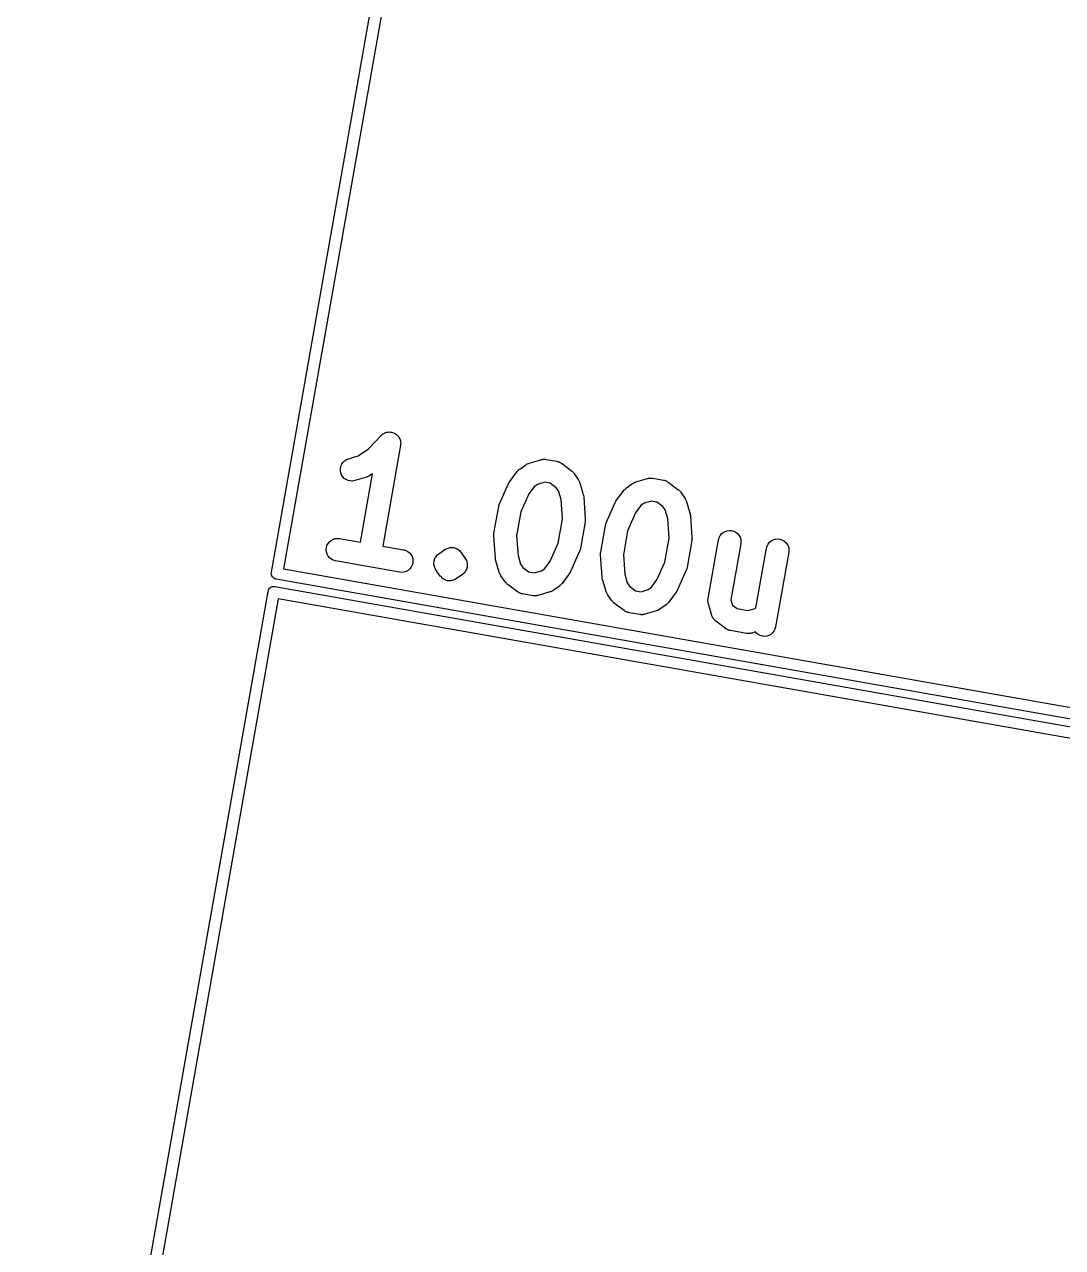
# Model space of a CAD drawing. Extents: x 61 to 358, y -137 to -43.
# Drawn here: x 60.69 to 74.6, y -93.33 to -76.95 of the extents above; entities that cross this region are included whole.
import ezdxf

# ---------------------------------------------------------------- set-up
doc = ezdxf.new("R2010")
doc.units = 0
doc.header["$MEASUREMENT"] = 0
doc.layers.add('BLACK', color=7, linetype='CONTINUOUS')

msp = doc.modelspace()

# ---------------------------------------------------------------- linework, layer by layer
at = {"layer": 'BLACK', "linetype": 'CONTINUOUS'}
for p, q in [((64.0018, -84.2886), (67.2644, -65.7855)), ((67.4019, -65.8833), (64.1645, -84.2437)), ((65.3005, -82.6357), (65.4708, -82.4575)), ((65.4708, -82.4575), (65.4721, -82.4561)), ((65.4721, -82.4561), (65.4723, -82.4559)), ((65.4721, -82.4561), (65.4721, -82.4561)), ((65.4721, -82.4561), (65.4721, -82.4561)), ((65.4723, -82.4559), (65.4836, -82.4464)), ((65.4836, -82.4464), (65.4949, -82.437)), ((65.4949, -82.437), (65.495, -82.4369)), ((65.495, -82.4369), (65.4951, -82.4368)), ((65.4951, -82.4368), (65.508, -82.4297)), ((65.508, -82.4297), (65.5209, -82.4226)), ((65.5209, -82.4226), (65.5211, -82.4226)), ((65.5211, -82.4226), (65.5212, -82.4226)), ((65.5212, -82.4226), (65.5352, -82.4181)), ((65.5352, -82.4181), (65.5493, -82.4137)), ((65.5493, -82.4137), (65.5494, -82.4136)), ((65.5494, -82.4136), (65.5495, -82.4136)), ((65.5495, -82.4136), (65.5639, -82.412)), ((65.5639, -82.412), (65.5788, -82.4103)), ((65.5788, -82.4103), (65.579, -82.4103)), ((65.579, -82.4103), (65.5791, -82.4103)), ((65.5791, -82.4103), (65.5939, -82.4116)), ((65.5939, -82.4116), (65.6085, -82.4128)), ((65.6085, -82.4128), (65.6086, -82.4129)), ((65.6086, -82.4129), (65.6087, -82.4129)), ((65.6087, -82.4129), (65.623, -82.417)), ((65.623, -82.417), (65.6371, -82.421)), ((65.6371, -82.421), (65.6372, -82.4211)), ((65.6372, -82.4211), (65.6373, -82.4211)), ((65.6373, -82.4211), (65.6509, -82.4281)), ((65.6509, -82.4281), (65.6635, -82.4346)), ((65.6635, -82.4346), (65.6636, -82.4347)), ((65.6636, -82.4347), (65.6637, -82.4348)), ((65.6637, -82.4348), (65.6756, -82.4442)), ((65.6756, -82.4442), (65.6868, -82.4531)), ((65.6868, -82.4531), (65.6869, -82.4532)), ((65.6869, -82.4532), (65.687, -82.4533)), ((65.687, -82.4533), (65.6965, -82.4644)), ((65.6965, -82.4644), (65.7061, -82.4757)), ((65.7061, -82.4757), (65.7062, -82.4759)), ((65.7062, -82.4759), (65.7063, -82.4759)), ((65.7063, -82.4759), (65.7132, -82.4885)), ((65.7132, -82.4885), (65.7206, -82.5017)), ((65.7206, -82.5017), (65.7207, -82.5018)), ((65.7207, -82.5018), (65.7207, -82.5019)), ((65.7207, -82.5019), (65.7251, -82.5155)), ((65.7251, -82.5155), (65.7298, -82.53)), ((65.7298, -82.53), (65.7298, -82.5301)), ((65.7298, -82.5301), (65.7299, -82.5302)), ((65.7299, -82.5302), (65.7316, -82.5449)), ((65.7316, -82.5449), (65.7333, -82.5595)), ((65.1649, -82.7306), (65.3005, -82.6357)), ((65.7311, -82.5892), (65.4929, -83.9399)), ((65.7322, -82.5744), (65.7311, -82.5892)), ((65.7333, -82.5598), (65.7322, -82.5744)), ((65.7333, -82.5595), (65.7333, -82.5597)), ((65.7333, -82.5597), (65.7333, -82.5598)), ((64.9251, -82.8994), (64.9312, -82.8703)), ((64.9312, -82.8703), (64.9428, -82.8429)), ((64.9428, -82.8429), (64.9595, -82.8183)), ((64.9595, -82.8183), (64.9807, -82.7974)), ((64.9807, -82.7974), (65.0056, -82.7811)), ((65.0056, -82.7811), (65.0331, -82.7699)), ((65.0331, -82.7699), (65.1649, -82.7306)), ((67.3266, -82.9085), (67.4106, -82.8496)), ((67.4106, -82.8496), (67.4124, -82.8484)), ((67.4124, -82.8484), (67.4199, -82.8443)), ((67.4199, -82.8443), (67.427, -82.8396)), ((67.427, -82.8396), (67.4329, -82.8372)), ((67.4329, -82.8372), (67.4385, -82.8342)), ((67.4385, -82.8342), (67.4467, -82.8316)), ((67.4467, -82.8316), (67.4546, -82.8284)), ((67.4546, -82.8284), (67.6101, -82.7821)), ((67.6101, -82.7821), (67.6122, -82.7815)), ((67.6122, -82.7815), (67.6166, -82.7807)), ((67.6166, -82.7807), (67.6208, -82.7793)), ((67.6208, -82.7793), (67.6312, -82.7781)), ((67.6312, -82.7781), (67.6414, -82.7763)), ((67.6414, -82.7763), (67.6459, -82.7763)), ((67.6459, -82.7763), (67.6504, -82.7758)), ((67.6504, -82.7758), (67.6608, -82.7766)), ((67.6608, -82.7766), (67.6712, -82.7768)), ((67.6712, -82.7768), (67.6756, -82.7777)), ((67.6756, -82.7777), (67.68, -82.7781)), ((67.68, -82.7781), (67.823, -82.8033)), ((67.823, -82.8033), (67.8251, -82.8037)), ((67.8251, -82.8037), (67.8294, -82.8049)), ((67.8294, -82.8049), (67.8338, -82.8056)), ((67.8338, -82.8056), (67.8436, -82.8091)), ((67.8436, -82.8091), (67.8536, -82.8121)), ((67.8536, -82.8121), (67.8576, -82.8142)), ((67.8576, -82.8142), (67.8618, -82.8157)), ((67.8618, -82.8157), (67.8707, -82.821)), ((67.8707, -82.821), (67.88, -82.8259)), ((67.88, -82.8259), (67.8835, -82.8287)), ((67.8835, -82.8287), (67.8873, -82.831)), ((67.8873, -82.831), (68.0176, -82.9276)), ((64.9247, -82.9291), (64.9251, -82.8994)), ((64.9302, -82.9584), (64.9247, -82.9291)), ((64.9412, -82.986), (64.9302, -82.9584)), ((64.9574, -83.0109), (64.9412, -82.986)), ((64.9781, -83.0323), (64.9574, -83.0109)), ((65.0026, -83.0492), (64.9781, -83.0323)), ((65.2755, -83.0157), (65.12, -83.062)), ((65.1927, -83.887), (65.3544, -82.9701)), ((65.2835, -83.0125), (65.2755, -83.0157)), ((65.2916, -83.0099), (65.2835, -83.0125)), ((65.2972, -83.0069), (65.2916, -83.0099)), ((65.3031, -83.0045), (65.2972, -83.0069)), ((65.3102, -82.9998), (65.3031, -83.0045)), ((65.3178, -82.9957), (65.3102, -82.9998)), ((65.3195, -82.9945), (65.3178, -82.9957)), ((65.3544, -82.9701), (65.3195, -82.9945)), ((67.1949, -83.0729), (67.2916, -82.9425)), ((67.2916, -82.9425), (67.2928, -82.9408)), ((67.2928, -82.9408), (67.2987, -82.9346)), ((67.2987, -82.9346), (67.304, -82.9278)), ((67.304, -82.9278), (67.3088, -82.9237)), ((67.3088, -82.9237), (67.3131, -82.9191)), ((67.3131, -82.9191), (67.3201, -82.914)), ((67.3201, -82.914), (67.3266, -82.9085)), ((68.0176, -82.9276), (68.0193, -82.9289)), ((68.0193, -82.9289), (68.0256, -82.9348)), ((68.0256, -82.9348), (68.0323, -82.9401)), ((68.0323, -82.9401), (68.0365, -82.9449)), ((68.0365, -82.9449), (68.0411, -82.9492)), ((68.0411, -82.9492), (68.0461, -82.9561)), ((68.0461, -82.9561), (68.0517, -82.9626)), ((68.0517, -82.9626), (68.1106, -83.0467)), ((68.884, -83.0804), (69.0395, -83.0341)), ((69.0395, -83.0341), (69.0415, -83.0335)), ((69.0415, -83.0335), (69.046, -83.0328)), ((69.046, -83.0328), (69.0502, -83.0314)), ((69.0502, -83.0314), (69.0606, -83.0301)), ((69.0606, -83.0301), (69.0708, -83.0283)), ((69.0708, -83.0283), (69.0753, -83.0284)), ((69.0753, -83.0284), (69.0798, -83.0279)), ((69.0798, -83.0279), (69.0902, -83.0286)), ((69.0902, -83.0286), (69.1006, -83.0288)), ((69.1006, -83.0288), (69.1049, -83.0298)), ((69.1049, -83.0298), (69.1094, -83.0301)), ((69.1094, -83.0301), (69.2524, -83.0553)), ((65.0299, -83.061), (65.0026, -83.0492)), ((65.0589, -83.0673), (65.0299, -83.061)), ((65.0887, -83.0678), (65.0589, -83.0673)), ((65.118, -83.0626), (65.0887, -83.0678)), ((65.12, -83.062), (65.118, -83.0626)), ((67.0562, -83.3748), (67.1781, -83.1016)), ((67.1781, -83.1016), (67.179, -83.0996)), ((67.179, -83.0996), (67.1793, -83.099)), ((67.1793, -83.099), (67.1796, -83.0984)), ((67.1796, -83.0984), (67.1869, -83.0862)), ((67.1869, -83.0862), (67.1941, -83.074)), ((67.1941, -83.074), (67.1945, -83.0735)), ((67.1945, -83.0735), (67.1949, -83.0729)), ((67.5216, -83.144), (67.4497, -83.241)), ((67.5652, -83.1135), (67.5216, -83.144)), ((67.6625, -83.0845), (67.5652, -83.1135)), ((67.7346, -83.0972), (67.6625, -83.0845)), ((67.8162, -83.1577), (67.7346, -83.0972)), ((67.8467, -83.2013), (67.8162, -83.1577)), ((67.8811, -83.3171), (67.8467, -83.2013)), ((68.1106, -83.0467), (68.1118, -83.0485)), ((68.1118, -83.0485), (68.1159, -83.056)), ((68.1159, -83.056), (68.1206, -83.0631)), ((68.1206, -83.0631), (68.123, -83.069)), ((68.123, -83.069), (68.126, -83.0746)), ((68.126, -83.0746), (68.1286, -83.0828)), ((68.1286, -83.0828), (68.1318, -83.0907)), ((68.1318, -83.0907), (68.1781, -83.2462)), ((68.6243, -83.3249), (68.7209, -83.1946)), ((68.7209, -83.1946), (68.7222, -83.1929)), ((68.7222, -83.1929), (68.728, -83.1866)), ((68.728, -83.1866), (68.7333, -83.1799)), ((68.7333, -83.1799), (68.7382, -83.1757)), ((68.7382, -83.1757), (68.7425, -83.1711)), ((68.7425, -83.1711), (68.7494, -83.1661)), ((68.7494, -83.1661), (68.7559, -83.1605)), ((68.7559, -83.1605), (68.84, -83.1016)), ((68.84, -83.1016), (68.8418, -83.1004)), ((68.8418, -83.1004), (68.8493, -83.0963)), ((68.8493, -83.0963), (68.8564, -83.0916)), ((68.8564, -83.0916), (68.8623, -83.0892)), ((68.8623, -83.0892), (68.8679, -83.0862)), ((68.8679, -83.0862), (68.876, -83.0836)), ((68.876, -83.0836), (68.884, -83.0804)), ((69.2524, -83.0553), (69.2544, -83.0557)), ((69.2544, -83.0557), (69.2588, -83.057)), ((69.2588, -83.057), (69.2632, -83.0577)), ((69.2632, -83.0577), (69.273, -83.0612)), ((69.273, -83.0612), (69.283, -83.0641)), ((69.283, -83.0641), (69.287, -83.0662)), ((69.287, -83.0662), (69.2912, -83.0677)), ((69.2912, -83.0677), (69.3001, -83.0731)), ((69.3001, -83.0731), (69.3093, -83.0779)), ((69.3093, -83.0779), (69.3128, -83.0807)), ((69.3128, -83.0807), (69.3167, -83.083)), ((69.3167, -83.083), (69.447, -83.1797)), ((69.447, -83.1797), (69.4487, -83.181)), ((69.4487, -83.181), (69.455, -83.1868)), ((69.455, -83.1868), (69.4617, -83.1921)), ((69.4617, -83.1921), (69.4658, -83.1969)), ((69.4658, -83.1969), (69.4705, -83.2012)), ((69.4705, -83.2012), (69.4755, -83.2082)), ((67.4497, -83.241), (67.3422, -83.4819)), ((67.8997, -83.5802), (67.8811, -83.3171)), ((68.1781, -83.2462), (68.1786, -83.2483)), ((68.1786, -83.2483), (68.1788, -83.249)), ((68.1788, -83.249), (68.179, -83.2496)), ((68.179, -83.2496), (68.1814, -83.2636)), ((68.1814, -83.2636), (68.1839, -83.2775)), ((68.1839, -83.2775), (68.1839, -83.2782)), ((68.1839, -83.2782), (68.184, -83.2789)), ((68.184, -83.2789), (68.2051, -83.5774)), ((68.4856, -83.6269), (68.6075, -83.3536)), ((68.6075, -83.3536), (68.6084, -83.3517)), ((68.6084, -83.3517), (68.6087, -83.3511)), ((68.6087, -83.3511), (68.609, -83.3504)), ((68.609, -83.3504), (68.6162, -83.3383)), ((68.6162, -83.3383), (68.6234, -83.326)), ((68.6234, -83.326), (68.6239, -83.3255)), ((68.6239, -83.3255), (68.6243, -83.3249)), ((68.9946, -83.3655), (68.951, -83.396)), ((69.0919, -83.3365), (68.9946, -83.3655)), ((69.164, -83.3493), (69.0919, -83.3365)), ((69.2456, -83.4098), (69.164, -83.3493)), ((69.4755, -83.2082), (69.4811, -83.2147)), ((69.4811, -83.2147), (69.5399, -83.2988)), ((69.5399, -83.2988), (69.5411, -83.3005)), ((69.5411, -83.3005), (69.5452, -83.308)), ((69.5452, -83.308), (69.5499, -83.3152)), ((69.5499, -83.3152), (69.5523, -83.321)), ((69.5523, -83.321), (69.5554, -83.3266)), ((69.5554, -83.3266), (69.5579, -83.3348)), ((69.5579, -83.3348), (69.5612, -83.3427)), ((69.5612, -83.3427), (69.6074, -83.4983)), ((66.9823, -83.7678), (67.0453, -83.4105)), ((67.0453, -83.4105), (67.0457, -83.4084)), ((67.0457, -83.4084), (67.0465, -83.4058)), ((67.0465, -83.4058), (67.0468, -83.4031)), ((67.0468, -83.4031), (67.0507, -83.3915)), ((67.0507, -83.3915), (67.0541, -83.3798)), ((67.0541, -83.3798), (67.0554, -83.3774)), ((67.0554, -83.3774), (67.0562, -83.3748)), ((67.3422, -83.4819), (67.2857, -83.8023)), ((68.879, -83.493), (68.7716, -83.7339)), ((68.951, -83.396), (68.879, -83.493)), ((69.2761, -83.4533), (69.2456, -83.4098)), ((69.3105, -83.5691), (69.2761, -83.4533)), ((69.6074, -83.4983), (69.608, -83.5003)), ((69.608, -83.5003), (69.6081, -83.501)), ((69.6081, -83.501), (69.6084, -83.5017)), ((69.6084, -83.5017), (69.6108, -83.5157)), ((69.6108, -83.5157), (69.6133, -83.5296)), ((69.6133, -83.5296), (69.6133, -83.5303)), ((69.6133, -83.5303), (69.6134, -83.531)), ((69.6134, -83.531), (69.6344, -83.8295)), ((67.8432, -83.9005), (67.8997, -83.5802)), ((68.2031, -83.6146), (68.1401, -83.972)), ((68.2033, -83.6119), (68.2031, -83.6146)), ((68.204, -83.6093), (68.2033, -83.6119)), ((68.2045, -83.5971), (68.204, -83.6093)), ((68.2054, -83.585), (68.2045, -83.5971)), ((68.2051, -83.5774), (68.2052, -83.5795)), ((68.2052, -83.5795), (68.2051, -83.5823)), ((68.2051, -83.5823), (68.2054, -83.585)), ((68.4117, -84.0198), (68.4747, -83.6625)), ((68.4747, -83.6625), (68.4751, -83.6604)), ((68.4751, -83.6604), (68.4759, -83.6578)), ((68.4759, -83.6578), (68.4762, -83.6551)), ((68.4762, -83.6551), (68.4801, -83.6435)), ((68.4801, -83.6435), (68.4835, -83.6319)), ((68.4835, -83.6319), (68.4847, -83.6295)), ((68.4847, -83.6295), (68.4856, -83.6269)), ((69.3291, -83.8322), (69.3105, -83.5691)), ((64.8005, -83.8628), (64.8265, -83.8483)), ((64.8265, -83.8483), (64.8548, -83.8391)), ((64.8548, -83.8391), (64.8843, -83.8356)), ((64.8843, -83.8356), (64.914, -83.8379)), ((64.914, -83.8379), (65.1927, -83.887)), ((66.98, -83.7975), (66.981, -83.7853)), ((66.9804, -83.8002), (66.98, -83.7975)), ((66.9802, -83.8029), (66.9804, -83.8002)), ((66.9804, -83.805), (66.9802, -83.8029)), ((67.0014, -84.1035), (66.9804, -83.805)), ((66.981, -83.7853), (66.9815, -83.7732)), ((66.9815, -83.7732), (66.9821, -83.7705)), ((66.9821, -83.7705), (66.9823, -83.7678)), ((67.2857, -83.8023), (67.3043, -84.0653)), ((68.7716, -83.7339), (68.7151, -84.0543)), ((69.2726, -84.1526), (69.3291, -83.8322)), ((69.6339, -83.8491), (69.6334, -83.8613)), ((69.6348, -83.837), (69.6339, -83.8491)), ((69.6344, -83.8295), (69.6346, -83.8316)), ((69.6346, -83.8316), (69.6345, -83.8343)), ((69.6345, -83.8343), (69.6348, -83.837)), ((69.8495, -84.6418), (69.9882, -83.8557)), ((69.9882, -83.8557), (69.9885, -83.8536)), ((69.9885, -83.8536), (69.9969, -83.825)), ((69.9969, -83.825), (70.0107, -83.7987)), ((70.0107, -83.7987), (70.0294, -83.7755)), ((70.0294, -83.7755), (70.0521, -83.7564)), ((70.0521, -83.7564), (70.0782, -83.7421)), ((70.0782, -83.7421), (70.1066, -83.7331)), ((70.1066, -83.7331), (70.1361, -83.7297)), ((70.1361, -83.7297), (70.1658, -83.7322)), ((70.1658, -83.7322), (70.1943, -83.7404)), ((70.1943, -83.7404), (70.2208, -83.754)), ((70.2208, -83.754), (70.2441, -83.7725)), ((70.2441, -83.7725), (70.2634, -83.7952)), ((70.2634, -83.7952), (70.2779, -83.8211)), ((70.2779, -83.8211), (70.2871, -83.8494)), ((70.2871, -83.8494), (70.2906, -83.8789)), ((70.6954, -83.8698), (70.7214, -83.8555)), ((70.7214, -83.8555), (70.7498, -83.8465)), ((70.7498, -83.8465), (70.7793, -83.8432)), ((70.7793, -83.8432), (70.809, -83.8456)), ((70.809, -83.8456), (70.8376, -83.8538)), ((70.8376, -83.8538), (70.864, -83.8674)), ((64.7351, -83.9901), (64.7376, -83.9604)), ((64.7385, -84.0196), (64.7351, -83.9901)), ((64.7376, -83.9604), (64.7458, -83.9319)), ((64.7474, -84.048), (64.7385, -84.0196)), ((64.7458, -83.9319), (64.7594, -83.9054)), ((64.7594, -83.9054), (64.7779, -83.8821)), ((64.7779, -83.8821), (64.8005, -83.8628)), ((65.4929, -83.9399), (65.7716, -83.9891)), ((65.7716, -83.9891), (65.7737, -83.9895)), ((65.7737, -83.9895), (65.8022, -83.9979)), ((65.8022, -83.9979), (65.8286, -84.0117)), ((65.8286, -84.0117), (65.8518, -84.0303)), ((66.2421, -84.0437), (66.3262, -83.9848)), ((66.3262, -83.9848), (66.327, -83.9842)), ((66.327, -83.9842), (66.327, -83.9842)), ((66.327, -83.9842), (66.3271, -83.9842)), ((66.3271, -83.9842), (66.3274, -83.9839)), ((66.3274, -83.9839), (66.3275, -83.9839)), ((66.3275, -83.9839), (66.3279, -83.9836)), ((66.3275, -83.9839), (66.3275, -83.9839)), ((66.3279, -83.9836), (66.3406, -83.9767)), ((66.3406, -83.9767), (66.353, -83.9698)), ((66.353, -83.9698), (66.3533, -83.9697)), ((66.3533, -83.9697), (66.3535, -83.9696)), ((66.3535, -83.9696), (66.3538, -83.9695)), ((66.3538, -83.9695), (66.354, -83.9694)), ((66.354, -83.9694), (66.3679, -83.965)), ((66.3679, -83.965), (66.3814, -83.9607)), ((66.3814, -83.9607), (66.3816, -83.9607)), ((66.3816, -83.9607), (66.3819, -83.9606)), ((66.3819, -83.9606), (66.3822, -83.9606)), ((66.3822, -83.9606), (66.3824, -83.9605)), ((66.3824, -83.9605), (66.3967, -83.9589)), ((66.3967, -83.9589), (66.4109, -83.9573)), ((66.4109, -83.9573), (66.4112, -83.9573)), ((66.4112, -83.9573), (66.4114, -83.9573)), ((66.4114, -83.9573), (66.4117, -83.9573)), ((66.4117, -83.9573), (66.412, -83.9573)), ((66.412, -83.9573), (66.4264, -83.9585)), ((66.4264, -83.9585), (66.4406, -83.9597)), ((66.4406, -83.9597), (66.4408, -83.9597)), ((66.4408, -83.9597), (66.4411, -83.9598)), ((66.4411, -83.9598), (66.4413, -83.9598)), ((66.4413, -83.9598), (66.4416, -83.9599)), ((66.4416, -83.9599), (66.4555, -83.9639)), ((66.4555, -83.9639), (66.4692, -83.9678)), ((66.4692, -83.9678), (66.4694, -83.9679)), ((66.4694, -83.9679), (66.4697, -83.968)), ((66.4697, -83.968), (66.4699, -83.9681)), ((66.4699, -83.9681), (66.4702, -83.9682)), ((66.4702, -83.9682), (66.483, -83.9748)), ((66.483, -83.9748), (66.4957, -83.9813)), ((66.4957, -83.9813), (66.4959, -83.9814)), ((66.4959, -83.9814), (66.4961, -83.9816)), ((66.4961, -83.9816), (66.4963, -83.9817)), ((66.4963, -83.9817), (66.4966, -83.9818)), ((66.4966, -83.9818), (66.5079, -83.9909)), ((66.5079, -83.9909), (66.5191, -83.9997)), ((66.5191, -83.9997), (66.5192, -83.9999)), ((66.5192, -83.9999), (66.5194, -84)), ((66.5194, -84), (66.5196, -84.0002)), ((66.5196, -84.0002), (66.5198, -84.0004)), ((66.5198, -84.0004), (66.5291, -84.0114)), ((66.5291, -84.0114), (66.5384, -84.0222)), ((66.5384, -84.0222), (66.5973, -84.1063)), ((67.7358, -84.1414), (67.8432, -83.9005)), ((68.1292, -84.0076), (68.0073, -84.2808)), ((68.1301, -84.005), (68.1292, -84.0076)), ((68.1313, -84.0026), (68.1301, -84.005)), ((68.1348, -83.9909), (68.1313, -84.0026)), ((68.1386, -83.9793), (68.1348, -83.9909)), ((68.139, -83.9766), (68.1386, -83.9793)), ((68.1397, -83.974), (68.139, -83.9766)), ((68.1401, -83.972), (68.1397, -83.974)), ((68.4109, -84.0252), (68.4115, -84.0225)), ((68.4115, -84.0225), (68.4117, -84.0198)), ((69.6325, -83.8666), (69.5695, -84.224)), ((69.6327, -83.8639), (69.6325, -83.8666)), ((69.6334, -83.8613), (69.6327, -83.8639)), ((70.2883, -83.9086), (70.156, -84.6593)), ((70.2906, -83.8789), (70.2883, -83.9086)), ((70.4911, -84.7645), (70.6314, -83.9691)), ((70.6314, -83.9691), (70.6318, -83.967)), ((70.6318, -83.967), (70.6402, -83.9385)), ((70.6402, -83.9385), (70.6539, -83.9121)), ((70.6539, -83.9121), (70.6726, -83.8889)), ((70.6726, -83.8889), (70.6954, -83.8698)), ((70.9315, -84.022), (70.7551, -85.0226)), ((70.864, -83.8674), (70.8873, -83.8859)), ((70.8873, -83.8859), (70.9066, -83.9086)), ((70.9066, -83.9086), (70.9211, -83.9345)), ((70.9211, -83.9345), (70.9303, -83.9628)), ((70.9303, -83.9628), (70.9338, -83.9924)), ((70.9338, -83.9924), (70.9315, -84.022)), ((64.7618, -84.0741), (64.7474, -84.048)), ((64.7809, -84.0968), (64.7618, -84.0741)), ((64.8041, -84.1155), (64.7809, -84.0968)), ((64.8304, -84.1293), (64.8041, -84.1155)), ((64.859, -84.1377), (64.8304, -84.1293)), ((64.8611, -84.138), (64.859, -84.1377)), ((65.7187, -84.2893), (64.8611, -84.138)), ((65.8518, -84.0303), (65.8709, -84.0531)), ((65.8709, -84.0531), (65.8852, -84.0791)), ((65.8852, -84.0791), (65.8942, -84.1075)), ((65.895, -84.1667), (65.8868, -84.1953)), ((65.8942, -84.1075), (65.8975, -84.1371)), ((65.8975, -84.1371), (65.895, -84.1667)), ((66.1771, -84.1701), (66.1784, -84.1558)), ((66.1772, -84.1706), (66.1771, -84.1701)), ((66.1771, -84.1712), (66.1772, -84.1706)), ((66.1788, -84.1855), (66.1771, -84.1712)), ((66.1784, -84.1558), (66.1795, -84.1415)), ((66.1803, -84.1997), (66.1788, -84.1855)), ((66.1795, -84.1415), (66.1797, -84.141)), ((66.1797, -84.1405), (66.1837, -84.1266)), ((66.1797, -84.141), (66.1797, -84.1405)), ((66.1837, -84.1266), (66.1876, -84.1129)), ((66.1876, -84.1129), (66.1879, -84.1124)), ((66.1879, -84.1124), (66.188, -84.1119)), ((66.188, -84.1119), (66.1946, -84.0992)), ((66.1946, -84.0992), (66.2011, -84.0864)), ((66.2011, -84.0864), (66.2014, -84.086)), ((66.2014, -84.086), (66.2017, -84.0855)), ((66.2017, -84.0855), (66.2106, -84.0744)), ((66.2106, -84.0744), (66.2195, -84.063)), ((66.2195, -84.063), (66.2199, -84.0627)), ((66.2199, -84.0627), (66.2202, -84.0623)), ((66.2202, -84.0623), (66.2312, -84.053)), ((66.2312, -84.053), (66.2421, -84.0437)), ((66.5973, -84.1063), (66.5979, -84.1072)), ((66.5979, -84.1072), (66.5979, -84.1072)), ((66.5979, -84.1072), (66.5979, -84.1072)), ((66.5979, -84.1072), (66.5985, -84.1081)), ((66.5985, -84.1081), (66.6054, -84.1207)), ((66.6054, -84.1207), (66.6123, -84.1332)), ((66.6123, -84.1332), (66.6125, -84.1337)), ((66.6125, -84.1337), (66.6127, -84.1342)), ((66.6127, -84.1342), (66.617, -84.148)), ((66.617, -84.148), (66.6214, -84.1615)), ((66.6214, -84.1615), (66.6215, -84.1621)), ((66.6215, -84.1621), (66.6216, -84.1626)), ((66.6216, -84.1626), (66.6232, -84.1769)), ((66.6232, -84.1769), (66.6248, -84.1911)), ((67.0016, -84.1042), (67.0014, -84.1035)), ((67.0015, -84.1049), (67.0016, -84.1042)), ((67.004, -84.1188), (67.0015, -84.1049)), ((67.0064, -84.1328), (67.004, -84.1188)), ((67.0067, -84.1335), (67.0064, -84.1328)), ((67.0068, -84.1341), (67.0067, -84.1335)), ((67.0074, -84.1362), (67.0068, -84.1341)), ((67.0537, -84.2917), (67.0074, -84.1362)), ((67.3043, -84.0653), (67.3388, -84.1811)), ((67.3388, -84.1811), (67.3693, -84.2247)), ((67.6638, -84.2384), (67.7358, -84.1414)), ((68.4094, -84.0495), (68.4103, -84.0374)), ((68.4097, -84.0522), (68.4094, -84.0495)), ((68.4096, -84.0549), (68.4097, -84.0522)), ((68.4098, -84.057), (68.4096, -84.0549)), ((68.4308, -84.3555), (68.4098, -84.057)), ((68.4103, -84.0374), (68.4109, -84.0252)), ((68.7151, -84.0543), (68.7337, -84.3174)), ((69.1652, -84.3934), (69.2726, -84.1526)), ((63.9997, -84.3071), (63.9999, -84.3042)), ((64.0015, -84.322), (63.9997, -84.3071)), ((63.9999, -84.3042), (64.0005, -84.2959)), ((64.0005, -84.2959), (64.0008, -84.2922)), ((64.0005, -84.2959), (64.0005, -84.2959)), ((64.0008, -84.2922), (64.0018, -84.2886)), ((64.0061, -84.3363), (64.0015, -84.322)), ((64.0135, -84.3494), (64.0061, -84.3363)), ((64.0233, -84.3608), (64.0135, -84.3494)), ((64.1645, -84.2437), (82.5248, -87.4811)), ((65.7483, -84.2915), (65.7187, -84.2893)), ((65.7779, -84.288), (65.7483, -84.2915)), ((65.8062, -84.2788), (65.7779, -84.288)), ((65.8321, -84.2643), (65.8062, -84.2788)), ((65.8548, -84.245), (65.8321, -84.2643)), ((65.8733, -84.2217), (65.8548, -84.245)), ((65.8868, -84.1953), (65.8733, -84.2217)), ((66.1805, -84.2002), (66.1803, -84.1997)), ((66.1805, -84.2007), (66.1805, -84.2002)), ((66.1849, -84.2144), (66.1805, -84.2007)), ((66.1892, -84.2281), (66.1849, -84.2144)), ((66.1895, -84.2285), (66.1892, -84.2281)), ((66.1896, -84.2291), (66.1895, -84.2285)), ((66.1966, -84.2416), (66.1896, -84.2291)), ((66.2035, -84.2542), (66.1966, -84.2416)), ((66.204, -84.255), (66.2035, -84.2542)), ((66.2041, -84.2551), (66.204, -84.255)), ((66.2047, -84.2559), (66.2041, -84.2551)), ((66.2041, -84.2551), (66.2041, -84.2551)), ((66.2635, -84.34), (66.2047, -84.2559)), ((66.2729, -84.3509), (66.2635, -84.34)), ((66.2821, -84.3619), (66.2729, -84.3509)), ((66.5599, -84.3186), (66.4758, -84.3774)), ((66.5707, -84.3093), (66.5599, -84.3186)), ((66.5817, -84.3), (66.5707, -84.3093)), ((66.582, -84.2996), (66.5817, -84.3)), ((66.5824, -84.2992), (66.582, -84.2996)), ((66.5912, -84.2881), (66.5824, -84.2992)), ((66.6003, -84.2767), (66.5912, -84.2881)), ((66.6005, -84.2763), (66.6003, -84.2767)), ((66.6008, -84.2758), (66.6005, -84.2763)), ((66.6073, -84.2632), (66.6008, -84.2758)), ((66.6139, -84.2503), (66.6073, -84.2632)), ((66.6141, -84.2498), (66.6139, -84.2503)), ((66.6143, -84.2493), (66.6141, -84.2498)), ((66.6182, -84.2356), (66.6143, -84.2493)), ((66.6222, -84.2218), (66.6182, -84.2356)), ((66.6223, -84.2212), (66.6222, -84.2218)), ((66.6224, -84.2207), (66.6223, -84.2212)), ((66.6236, -84.2064), (66.6224, -84.2207)), ((66.6248, -84.1921), (66.6236, -84.2064)), ((66.6248, -84.1911), (66.6248, -84.1916)), ((66.6248, -84.1916), (66.6248, -84.1921)), ((67.0569, -84.2997), (67.0537, -84.2917)), ((67.0594, -84.3078), (67.0569, -84.2997)), ((67.0625, -84.3134), (67.0594, -84.3078)), ((67.0649, -84.3193), (67.0625, -84.3134)), ((67.0696, -84.3264), (67.0649, -84.3193)), ((67.0737, -84.3339), (67.0696, -84.3264)), ((67.0749, -84.3357), (67.0737, -84.3339)), ((67.1338, -84.4198), (67.0749, -84.3357)), ((67.3693, -84.2247), (67.4508, -84.2852)), ((67.4508, -84.2852), (67.5229, -84.2979)), ((67.5229, -84.2979), (67.6203, -84.2689)), ((67.6203, -84.2689), (67.6638, -84.2384)), ((67.9906, -84.3096), (67.8939, -84.4399)), ((67.9909, -84.3089), (67.9906, -84.3096)), ((67.9914, -84.3084), (67.9909, -84.3089)), ((67.9986, -84.2962), (67.9914, -84.3084)), ((68.0059, -84.284), (67.9986, -84.2962)), ((68.0061, -84.2834), (68.0059, -84.284)), ((68.0065, -84.2828), (68.0061, -84.2834)), ((68.0073, -84.2808), (68.0065, -84.2828)), ((68.7337, -84.3174), (68.7681, -84.4332)), ((69.5586, -84.2596), (69.4367, -84.5329)), ((69.5595, -84.257), (69.5586, -84.2596)), ((69.5607, -84.2546), (69.5595, -84.257)), ((69.5641, -84.2429), (69.5607, -84.2546)), ((69.568, -84.2314), (69.5641, -84.2429)), ((69.5683, -84.2287), (69.568, -84.2314)), ((69.5691, -84.2261), (69.5683, -84.2287)), ((69.5695, -84.224), (69.5691, -84.2261)), ((63.9607, -84.5279), (63.9675, -84.5145)), ((63.9675, -84.5145), (63.9768, -84.5027)), ((63.9768, -84.5027), (63.9882, -84.4929)), ((63.9882, -84.4929), (63.9998, -84.4863)), ((63.9882, -84.4929), (63.9882, -84.4929)), ((63.9998, -84.4863), (64.0013, -84.4855)), ((64.0013, -84.4855), (64.0128, -84.4817)), ((64.0128, -84.4817), (64.0155, -84.4809)), ((64.0155, -84.4809), (64.0304, -84.4791)), ((64.0351, -84.37), (64.0233, -84.3608)), ((64.0304, -84.4791), (64.0416, -84.4799)), ((64.0485, -84.3768), (64.0351, -84.37)), ((64.0416, -84.4799), (64.0417, -84.4799)), ((64.0417, -84.4799), (64.0454, -84.4802)), ((64.0454, -84.4802), (64.049, -84.4812)), ((64.0593, -84.3799), (64.0485, -84.3768)), ((64.049, -84.4812), (82.5521, -87.7438)), ((64.0629, -84.3809), (64.0593, -84.3799)), ((64.0593, -84.3799), (64.0593, -84.3799)), ((64.0667, -84.3812), (64.0629, -84.3809)), ((82.5697, -87.6438), (64.0667, -84.3812)), ((66.2823, -84.362), (66.2821, -84.3619)), ((66.2825, -84.3622), (66.2823, -84.362)), ((66.2827, -84.3624), (66.2825, -84.3622)), ((66.2829, -84.3626), (66.2827, -84.3624)), ((66.2942, -84.3715), (66.2829, -84.3626)), ((66.3054, -84.3804), (66.2942, -84.3715)), ((66.3056, -84.3805), (66.3054, -84.3804)), ((66.3058, -84.3807), (66.3056, -84.3805)), ((66.306, -84.3808), (66.3058, -84.3807)), ((66.3063, -84.381), (66.306, -84.3808)), ((66.319, -84.3875), (66.3063, -84.381)), ((66.3318, -84.3941), (66.319, -84.3875)), ((66.332, -84.3942), (66.3318, -84.3941)), ((66.3323, -84.3943), (66.332, -84.3942)), ((66.3325, -84.3944), (66.3323, -84.3943)), ((66.3328, -84.3945), (66.3325, -84.3944)), ((66.3465, -84.3984), (66.3328, -84.3945)), ((66.3603, -84.4024), (66.3465, -84.3984)), ((66.3606, -84.4024), (66.3603, -84.4024)), ((66.3609, -84.4025), (66.3606, -84.4024)), ((66.3611, -84.4025), (66.3609, -84.4025)), ((66.3614, -84.4026), (66.3611, -84.4025)), ((66.3757, -84.4037), (66.3614, -84.4026)), ((66.39, -84.405), (66.3757, -84.4037)), ((66.3902, -84.405), (66.39, -84.405)), ((66.3905, -84.405), (66.3902, -84.405)), ((66.3908, -84.405), (66.3905, -84.405)), ((66.391, -84.405), (66.3908, -84.405)), ((66.4054, -84.4033), (66.391, -84.405)), ((66.4195, -84.4018), (66.4054, -84.4033)), ((66.4198, -84.4017), (66.4195, -84.4018)), ((66.4201, -84.4017), (66.4198, -84.4017)), ((66.4203, -84.4016), (66.4201, -84.4017)), ((66.4206, -84.4016), (66.4203, -84.4016)), ((66.4343, -84.3972), (66.4206, -84.4016)), ((66.4479, -84.3929), (66.4343, -84.3972)), ((66.4482, -84.3928), (66.4479, -84.3929)), ((66.4484, -84.3927), (66.4482, -84.3928)), ((66.4486, -84.3925), (66.4484, -84.3927)), ((66.4489, -84.3925), (66.4486, -84.3925)), ((66.4615, -84.3855), (66.4489, -84.3925)), ((66.474, -84.3786), (66.4615, -84.3855)), ((66.4744, -84.3784), (66.474, -84.3786)), ((66.4745, -84.3783), (66.4744, -84.3784)), ((66.4749, -84.3781), (66.4745, -84.3783)), ((66.4745, -84.3783), (66.4745, -84.3783)), ((66.4758, -84.3774), (66.4749, -84.378)), ((66.4749, -84.378), (66.4749, -84.378)), ((66.4749, -84.378), (66.4749, -84.3781)), ((67.1393, -84.4263), (67.1338, -84.4198)), ((67.1443, -84.4332), (67.1393, -84.4263)), ((67.149, -84.4375), (67.1443, -84.4332)), ((67.1531, -84.4423), (67.149, -84.4375)), ((67.1598, -84.4476), (67.1531, -84.4423)), ((67.1661, -84.4535), (67.1598, -84.4476)), ((67.1678, -84.4548), (67.1661, -84.4535)), ((67.2981, -84.5514), (67.1678, -84.4548)), ((67.8589, -84.4739), (67.7748, -84.5328)), ((67.8654, -84.4684), (67.8589, -84.4739)), ((67.8723, -84.4634), (67.8654, -84.4684)), ((67.8767, -84.4587), (67.8723, -84.4634)), ((67.8815, -84.4546), (67.8767, -84.4587)), ((67.8868, -84.4479), (67.8815, -84.4546)), ((67.8926, -84.4416), (67.8868, -84.4479)), ((67.8939, -84.4399), (67.8926, -84.4416)), ((68.4309, -84.3562), (68.4308, -84.3555)), ((68.4309, -84.3569), (68.4309, -84.3562)), ((68.4334, -84.3708), (68.4309, -84.3569)), ((68.4358, -84.3848), (68.4334, -84.3708)), ((68.4361, -84.3855), (68.4358, -84.3848)), ((68.4362, -84.3862), (68.4361, -84.3855)), ((68.4368, -84.3882), (68.4362, -84.3862)), ((68.483, -84.5438), (68.4368, -84.3882)), ((68.7681, -84.4332), (68.7986, -84.4767)), ((68.7986, -84.4767), (68.8802, -84.5372)), ((69.0496, -84.521), (69.0932, -84.4905)), ((69.0932, -84.4905), (69.1652, -84.3934)), ((60.6938, -103.049), (63.9564, -84.546)), ((64.0939, -84.6439), (60.8565, -103.004)), ((63.9564, -84.546), (63.9567, -84.5423)), ((63.9567, -84.5423), (63.9577, -84.5387)), ((63.9577, -84.5387), (63.9607, -84.5279)), ((63.9577, -84.5387), (63.9577, -84.5387)), ((82.4543, -87.8813), (64.0939, -84.6439)), ((67.302, -84.5537), (67.2981, -84.5514)), ((67.3055, -84.5565), (67.302, -84.5537)), ((67.3147, -84.5614), (67.3055, -84.5565)), ((67.3236, -84.5667), (67.3147, -84.5614)), ((67.3279, -84.5682), (67.3236, -84.5667)), ((67.3318, -84.5703), (67.3279, -84.5682)), ((67.3418, -84.5733), (67.3318, -84.5703)), ((67.3516, -84.5768), (67.3418, -84.5733)), ((67.3561, -84.5775), (67.3516, -84.5768)), ((67.3604, -84.5787), (67.3561, -84.5775)), ((67.3625, -84.5791), (67.3604, -84.5787)), ((67.5054, -84.6043), (67.3625, -84.5791)), ((67.5099, -84.6047), (67.5054, -84.6043)), ((67.5143, -84.6056), (67.5099, -84.6047)), ((67.5247, -84.6058), (67.5143, -84.6056)), ((67.5351, -84.6066), (67.5247, -84.6058)), ((67.5395, -84.6061), (67.5351, -84.6066)), ((67.544, -84.6061), (67.5395, -84.6061)), ((67.5543, -84.6043), (67.544, -84.6061)), ((67.5646, -84.6031), (67.5543, -84.6043)), ((67.5689, -84.6017), (67.5646, -84.6031)), ((67.5733, -84.6009), (67.5689, -84.6017)), ((67.5753, -84.6003), (67.5733, -84.6009)), ((67.7309, -84.554), (67.5753, -84.6003)), ((67.7388, -84.5508), (67.7309, -84.554)), ((67.747, -84.5482), (67.7388, -84.5508)), ((67.7525, -84.5452), (67.747, -84.5482)), ((67.7584, -84.5428), (67.7525, -84.5452)), ((67.7656, -84.5381), (67.7584, -84.5428)), ((67.7731, -84.534), (67.7656, -84.5381)), ((67.7748, -84.5328), (67.7731, -84.534)), ((68.4863, -84.5517), (68.483, -84.5438)), ((68.4888, -84.5599), (68.4863, -84.5517)), ((68.4919, -84.5654), (68.4888, -84.5599)), ((68.4943, -84.5713), (68.4919, -84.5654)), ((68.499, -84.5785), (68.4943, -84.5713)), ((68.5031, -84.586), (68.499, -84.5785)), ((68.5043, -84.5877), (68.5031, -84.586)), ((68.5631, -84.6718), (68.5043, -84.5877)), ((68.5687, -84.6783), (68.5631, -84.6718)), ((68.5737, -84.6852), (68.5687, -84.6783)), ((68.8802, -84.5372), (68.9523, -84.5499)), ((68.9523, -84.5499), (69.0496, -84.521)), ((69.4199, -84.5616), (69.3233, -84.6919)), ((69.4203, -84.561), (69.4199, -84.5616)), ((69.4208, -84.5605), (69.4203, -84.561)), ((69.428, -84.5482), (69.4208, -84.5605)), ((69.4352, -84.5361), (69.428, -84.5482)), ((69.4355, -84.5354), (69.4352, -84.5361)), ((69.4358, -84.5348), (69.4355, -84.5354)), ((69.4367, -84.5329), (69.4358, -84.5348)), ((69.8473, -84.6715), (69.8481, -84.6611)), ((69.8478, -84.6759), (69.8473, -84.6715)), ((69.8477, -84.6804), (69.8478, -84.6759)), ((69.8481, -84.6611), (69.8482, -84.6507)), ((69.8482, -84.6507), (69.8492, -84.6463)), ((69.8492, -84.6463), (69.8495, -84.6418)), ((70.156, -84.6593), (70.1775, -84.7317)), ((68.5784, -84.6896), (68.5737, -84.6852)), ((68.5825, -84.6944), (68.5784, -84.6896)), ((68.5892, -84.6997), (68.5825, -84.6944)), ((68.5955, -84.7055), (68.5892, -84.6997)), ((68.5972, -84.7068), (68.5955, -84.7055)), ((68.7275, -84.8035), (68.5972, -84.7068)), ((68.7314, -84.8058), (68.7275, -84.8035)), ((68.7349, -84.8086), (68.7314, -84.8058)), ((68.7441, -84.8134), (68.7349, -84.8086)), ((68.753, -84.8188), (68.7441, -84.8134)), ((68.7572, -84.8203), (68.753, -84.8188)), ((68.7612, -84.8224), (68.7572, -84.8203)), ((68.7712, -84.8253), (68.7612, -84.8224)), ((68.781, -84.8288), (68.7712, -84.8253)), ((68.7855, -84.8295), (68.781, -84.8288)), ((68.7898, -84.8308), (68.7855, -84.8295)), ((68.7918, -84.8311), (68.7898, -84.8308)), ((68.9348, -84.8564), (68.7918, -84.8311)), ((69.1602, -84.8061), (69.0047, -84.8523)), ((69.1682, -84.8028), (69.1602, -84.8061)), ((69.1763, -84.8003), (69.1682, -84.8028)), ((69.1819, -84.7973), (69.1763, -84.8003)), ((69.1878, -84.7949), (69.1819, -84.7973)), ((69.1949, -84.7901), (69.1878, -84.7949)), ((69.2025, -84.786), (69.1949, -84.7901)), ((69.2042, -84.7848), (69.2025, -84.786)), ((69.2883, -84.726), (69.2042, -84.7848)), ((69.2948, -84.7204), (69.2883, -84.726)), ((69.3017, -84.7154), (69.2948, -84.7204)), ((69.306, -84.7107), (69.3017, -84.7154)), ((69.3109, -84.7066), (69.306, -84.7107)), ((69.3162, -84.6999), (69.3109, -84.7066)), ((69.322, -84.6936), (69.3162, -84.6999)), ((69.3233, -84.6919), (69.322, -84.6936)), ((69.8495, -84.6907), (69.8477, -84.6804)), ((69.8508, -84.701), (69.8495, -84.6907)), ((69.8522, -84.7053), (69.8508, -84.701)), ((69.853, -84.7097), (69.8522, -84.7053)), ((69.8535, -84.7117), (69.853, -84.7097)), ((69.8998, -84.8673), (69.8535, -84.7117)), ((70.1775, -84.7317), (70.2381, -84.7767)), ((70.2381, -84.7767), (70.3817, -84.802)), ((70.3817, -84.802), (70.479, -84.773)), ((70.479, -84.773), (70.4911, -84.7645)), ((68.9393, -84.8567), (68.9348, -84.8564)), ((68.9436, -84.8576), (68.9393, -84.8567)), ((68.954, -84.8578), (68.9436, -84.8576)), ((68.9644, -84.8586), (68.954, -84.8578)), ((68.9689, -84.8581), (68.9644, -84.8586)), ((68.9734, -84.8582), (68.9689, -84.8581)), ((68.9836, -84.8563), (68.9734, -84.8582)), ((68.994, -84.8551), (68.9836, -84.8563)), ((68.9982, -84.8537), (68.994, -84.8551)), ((69.0027, -84.8529), (68.9982, -84.8537)), ((69.0047, -84.8523), (69.0027, -84.8529)), ((69.9011, -84.8703), (69.8998, -84.8673)), ((69.9018, -84.8735), (69.9011, -84.8703)), ((69.9067, -84.8841), (69.9018, -84.8735)), ((69.911, -84.8948), (69.9067, -84.8841)), ((69.9128, -84.8976), (69.911, -84.8948)), ((69.9142, -84.9006), (69.9128, -84.8976)), ((69.921, -84.91), (69.9142, -84.9006)), ((69.9274, -84.9197), (69.921, -84.91)), ((69.9297, -84.922), (69.9274, -84.9197)), ((69.9316, -84.9247), (69.9297, -84.922)), ((69.9401, -84.9326), (69.9316, -84.9247)), ((69.9483, -84.9409), (69.9401, -84.9326)), ((69.951, -84.9427), (69.9483, -84.9409)), ((69.9534, -84.945), (69.951, -84.9427)), ((69.9551, -84.9462), (69.9534, -84.945)), ((70.0854, -85.0429), (69.9551, -84.9462)), ((70.0893, -85.0452), (70.0854, -85.0429)), ((70.0928, -85.048), (70.0893, -85.0452)), ((70.102, -85.0528), (70.0928, -85.048)), ((70.1109, -85.0582), (70.102, -85.0528)), ((70.1152, -85.0597), (70.1109, -85.0582)), ((70.1191, -85.0618), (70.1152, -85.0597)), ((70.1291, -85.0647), (70.1191, -85.0618)), ((70.1389, -85.0683), (70.1291, -85.0647)), ((70.1434, -85.0689), (70.1389, -85.0683)), ((70.1477, -85.0702), (70.1434, -85.0689)), ((70.1498, -85.0706), (70.1477, -85.0702)), ((70.3642, -85.1084), (70.1498, -85.0706)), ((70.3686, -85.1087), (70.3642, -85.1084)), ((70.373, -85.1097), (70.3686, -85.1087)), ((70.3834, -85.1099), (70.373, -85.1097)), ((70.3938, -85.1107), (70.3834, -85.1099)), ((70.3983, -85.1101), (70.3938, -85.1107)), ((70.4028, -85.1102), (70.3983, -85.1101)), ((70.413, -85.1084), (70.4028, -85.1102)), ((70.4234, -85.1071), (70.413, -85.1084)), ((70.4276, -85.1058), (70.4234, -85.1071)), ((70.432, -85.105), (70.4276, -85.1058)), ((70.4341, -85.1044), (70.432, -85.105)), ((70.4851, -85.0892), (70.4341, -85.1044)), ((70.4992, -85.1057), (70.4851, -85.0892)), ((70.5225, -85.1242), (70.4992, -85.1057)), ((70.5489, -85.1378), (70.5225, -85.1242)), ((70.5775, -85.146), (70.5489, -85.1378)), ((70.6072, -85.1485), (70.5775, -85.146)), ((70.6367, -85.1452), (70.6072, -85.1485)), ((70.6651, -85.1362), (70.6367, -85.1452)), ((70.6911, -85.1219), (70.6651, -85.1362)), ((70.7139, -85.1027), (70.6911, -85.1219)), ((70.7326, -85.0796), (70.7139, -85.1027)), ((70.7463, -85.0532), (70.7326, -85.0796)), ((70.7547, -85.0247), (70.7463, -85.0532)), ((70.7551, -85.0226), (70.7547, -85.0247))]:
    msp.add_line(p, q, dxfattribs=at)

doc.saveas('drawing.dxf')
